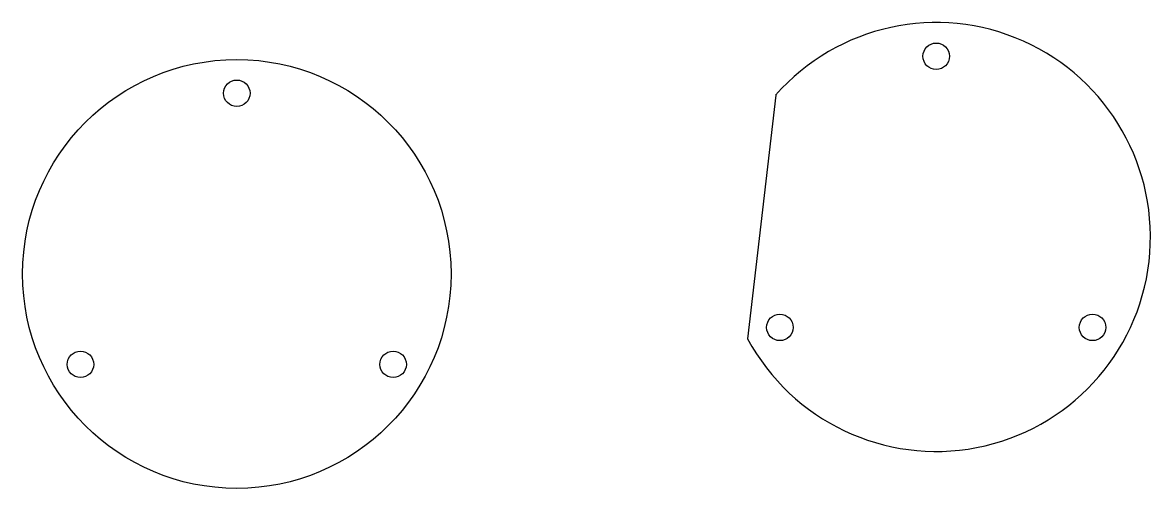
# Model space of a CAD drawing. Header units: millimetres. Extents: x -11925 to -11457, y -14756 to -14562.
import ezdxf

# ---------------------------------------------------------------- set-up
doc = ezdxf.new("R2010")
doc.units = ezdxf.units.MM
doc.header["$MEASUREMENT"] = 0

msp = doc.modelspace()

# ---------------------------------------------------------------- linework, layer by layer
msp.add_line((-11612.37, -14592.27), (-11624.01, -14693.43))
at = {"color": 7}
for centre in [(-11545.67, -14576.19), (-11610.62, -14688.69), (-11480.72, -14688.69)]:
    msp.add_circle(centre, 5.5, dxfattribs=at)
msp.add_circle((-11836.25, -14666.54), 89)
at = {"color": 3}
for centre in [(-11836.25, -14591.54), (-11901.21, -14704.04), (-11771.3, -14704.04)]:
    msp.add_circle(centre, 5.5, dxfattribs=at)
at = {"color": 7}
msp.add_arc((-11545.67, -14651.19), 89, 208.33, 138.5446, dxfattribs=at)

doc.saveas('drawing.dxf')
